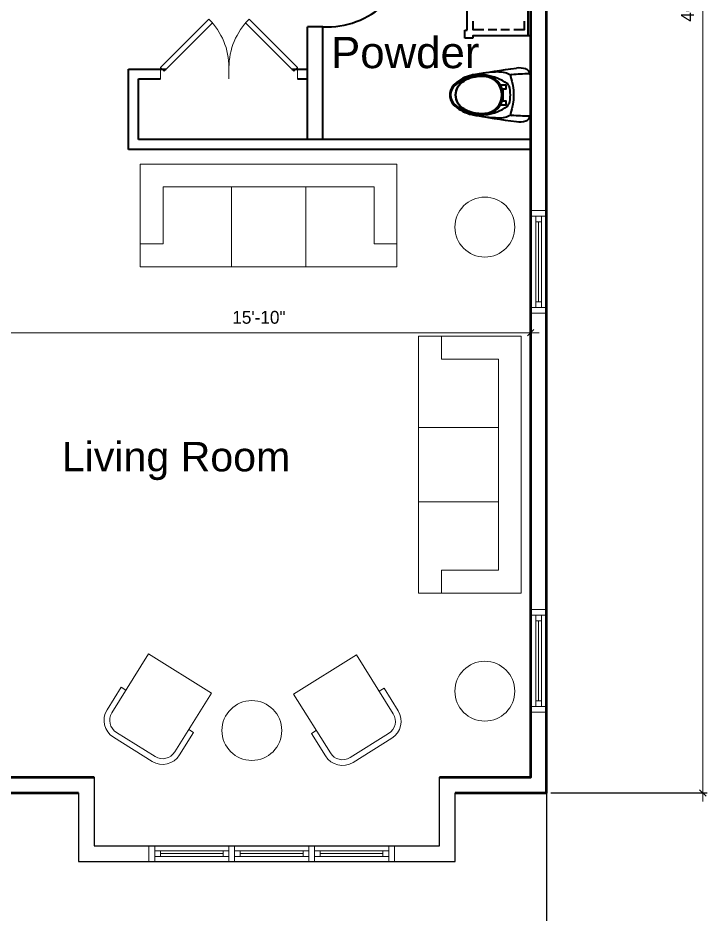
# Model space of a CAD drawing. Extents: x 4834 to 83801, y -13735 to 32221.
# Drawn here: x 14517.8 to 14759.3, y -10754 to -10439.9 of the extents above; entities that cross this region are included whole.
import ezdxf

# ---------------------------------------------------------------- set-up
doc = ezdxf.new("R2010")
doc.units = 0
doc.header["$LTSCALE"] = 8
doc.header["$MEASUREMENT"] = 0
doc.layers.get('0').update_dxf_attribs({"lineweight": 9})
doc.layers.get('DefPoints').update_dxf_attribs({"color": 17})
doc.layers.add('$1$DETAIL', color=1, linetype='Continuous')
for name, color, linetype, lineweight in [('A-DIM-480', 52, 'Continuous', 18), ('A-WALL', 7, 'Continuous', 40), ('A-Wall-New', 1, 'Continuous', 50), ('A-windoor', 2, 'Continuous', 13), ('door', 43, 'Continuous', 13), ('Furniture', 132, 'Continuous', 5)]:
    doc.layers.add(name, color=color, linetype=linetype, lineweight=lineweight)
doc.styles.add('PDF Arial', font='arial.ttf')
doc.styles.get("Standard").update_dxf_attribs({"font": 'stylu.ttf'})
doc.dimstyles.new('Forum 24', dxfattribs={"dimscale": 24, "dimtxt": 0.1875, "dimasz": 0.09375, "dimexe": 0.0625, "dimexo": 0.0625, "dimgap": 0.125, "dimtad": 1, "dimdec": 4, "dimrnd": 1, "dimzin": 7, "dimdsep": 46, "dimlunit": 4, "dimtxsty": 'Standard', "dimblk": 'OBLIQUE', "dimblk1": 'DIMTICK', "dimblk2": 'OBLIQUE', "dimcen": -0.0625, "dimdle": 0.125, "dimclrd": 256, "dimclre": 256, "dimclrt": 256, "dimadec": 0, "dimazin": 0, "dimtfac": 1, "dimtdec": 4, "dimtmove": 1, "dimatfit": 3, "dimfxl": 0.0625, "dimtvp": 1.2, "dimfrac": 2, "dimtolj": 1, "dimtzin": 7, "dimlwd": 13, "dimarcsym": 0})

# ---------------------------------------------------------------- blocks, each defined once
blk = doc.blocks.new('_Oblique')
at = {"color": 0, "linetype": 'ByBlock', "lineweight": -2}
blk.add_line((-0.5, -0.5), (0.5, 0.5), dxfattribs=at)
blk = doc.blocks.new('*D403')
at = {"layer": 'A-DIM-480', "lineweight": -2, "transparency": 16777216}
for p, q in [((14703.04, -10713.08), (14703.04, -11002.27)), ((14507.04, -10869.08), (14507.04, -11002.27))]:
    blk.add_line(p, q, dxfattribs=at)
at = {"layer": 'A-DIM-480', "lineweight": 13, "transparency": 16777216}
blk.add_line((14504.04, -11000.77), (14706.04, -11000.77), dxfattribs=at)
at = {"layer": 'DefPoints', "color": 0, "transparency": 16777216}
for p in [(14703.04, -10711.58), (14507.04, -10867.58), (14703.04, -11000.77)]:
    blk.add_point(p, dxfattribs=at)
at = {"layer": 'A-DIM-480', "lineweight": 13, "transparency": 16777216, "xscale": 2.25, "yscale": 2.25, "zscale": 2.25, "rotation": 180}
blk.add_blockref('_Oblique', (14507.04, -11000.77), dxfattribs=at)
at = {"layer": 'A-DIM-480', "lineweight": 13, "transparency": 16777216, "xscale": 2.25, "yscale": 2.25, "zscale": 2.25}
blk.add_blockref('_Oblique', (14703.04, -11000.77), dxfattribs=at)
at = {"layer": 'A-DIM-480', "transparency": 16777216, "insert": (14605.04, -10995.42), "char_height": 4.5, "attachment_point": 5}
blk.add_mtext('\\A1;16\'-4"', dxfattribs=at)
blk = doc.blocks.new('DIMTICK')
for p, q in [((-1, 0), (1, 0)), ((0, 1), (0, -1))]:
    blk.add_line(p, q)
at = {"const_width": 0.141}
blk.add_lwpolyline([(0.71, 0.71), (-0.71, -0.71)], dxfattribs=at)
blk = doc.blocks.new('*D404')
at = {"layer": 'A-DIM-480', "lineweight": -2, "transparency": 16777216}
for p, q in [((14703.04, -10713.08), (14703.04, -11068.19)), ((13258.27, -10805.08), (13258.27, -11068.19))]:
    blk.add_line(p, q, dxfattribs=at)
at = {"layer": 'A-DIM-480', "lineweight": 13, "transparency": 16777216}
blk.add_line((13255.27, -11066.69), (14706.04, -11066.69), dxfattribs=at)
at = {"layer": 'DefPoints', "color": 0, "transparency": 16777216}
for p in [(14703.04, -10711.58), (13258.27, -10803.58), (14703.04, -11066.69)]:
    blk.add_point(p, dxfattribs=at)
at = {"layer": 'A-DIM-480', "lineweight": 13, "transparency": 16777216, "xscale": 2.25, "yscale": 2.25, "zscale": 2.25, "rotation": 180}
blk.add_blockref('_Oblique', (13258.27, -11066.69), dxfattribs=at)
at = {"layer": 'A-DIM-480', "lineweight": 13, "transparency": 16777216, "xscale": 2.25, "yscale": 2.25, "zscale": 2.25}
blk.add_blockref('_Oblique', (14703.04, -11066.69), dxfattribs=at)
at = {"layer": 'A-DIM-480', "transparency": 16777216, "insert": (13980.66, -11061.33), "char_height": 4.5, "attachment_point": 5}
blk.add_mtext('\\A1;120\'-5"', dxfattribs=at)
blk = doc.blocks.new('*D405')
at = {"layer": 'A-DIM-480', "lineweight": 13, "transparency": 16777216}
blk.add_line((14757.83, -10714.58), (14757.83, -10152.5), dxfattribs=at)
at = {"layer": 'A-DIM-480', "lineweight": -2, "transparency": 16777216}
for p, q in [((14704.54, -10155.5), (14759.33, -10155.5)), ((14704.54, -10711.58), (14759.33, -10711.58))]:
    blk.add_line(p, q, dxfattribs=at)
at = {"layer": 'DefPoints', "color": 0, "transparency": 16777216}
for p in [(14703.04, -10155.5), (14757.83, -10155.5), (14703.04, -10711.58)]:
    blk.add_point(p, dxfattribs=at)
at = {"layer": 'A-DIM-480', "lineweight": 13, "transparency": 16777216, "xscale": 2.25, "yscale": 2.25, "zscale": 2.25}
for p, rotation in [((14757.83, -10155.5), 90), ((14757.83, -10711.58), 270)]:
    blk.add_blockref('_Oblique', p, dxfattribs=dict(at, rotation=rotation))
at = {"layer": 'A-DIM-480', "transparency": 16777216, "insert": (14752.48, -10433.54), "char_height": 4.5, "attachment_point": 5, "rotation": 90}
blk.add_mtext('\\A1;46\'-4"', dxfattribs=at)
blk = doc.blocks.new('*U154')
for p, q in [((-18, 0), (8, 0)), ((-18, -3.75), (-18, -1.75)), ((-18, -1.75), (8, -1.75)), ((-16, -1.75), (-16, -3.75)), ((6, -2.75), (-16, -2.75)), ((6, -1.75), (6, -3.75)), ((8, -1.75), (8, -3.75)), ((8, -3.75), (-18, -3.75)), ((-18, -5.5), (8, -5.5))]:
    blk.add_line(p, q)
blk.add_lwpolyline([(-18, -5.5), (-20, -5.5), (-20, 0), (-18, 0)], close=True)
at = {"extrusion": (0, 0, -1)}
blk.add_lwpolyline([(-8, -5.5), (-10, -5.5), (-10, 0), (-8, 0)], close=True, dxfattribs=at)
blk = doc.blocks.new('*U161')
for p, q in [((-12, 0), (14, 0)), ((-12, -3.75), (-12, -1.75)), ((-12, -1.75), (14, -1.75)), ((-10, -1.75), (-10, -3.75)), ((12, -2.75), (-10, -2.75)), ((12, -1.75), (12, -3.75)), ((14, -1.75), (14, -3.75)), ((14, -3.75), (-12, -3.75)), ((-12, -5.5), (14, -5.5))]:
    blk.add_line(p, q)
blk.add_lwpolyline([(-12, -5.5), (-14, -5.5), (-14, 0), (-12, 0)], close=True)
at = {"extrusion": (0, 0, -1)}
blk.add_lwpolyline([(-14, -5.5), (-16, -5.5), (-16, 0), (-14, 0)], close=True, dxfattribs=at)
blk = doc.blocks.new('*U153')
for p, q in [((-18, 0), (14, 0)), ((-18, -3.75), (-18, -1.75)), ((-18, -1.75), (14, -1.75)), ((-16, -1.75), (-16, -3.75)), ((12, -2.75), (-16, -2.75)), ((12, -1.75), (12, -3.75)), ((14, -1.75), (14, -3.75)), ((14, -3.75), (-18, -3.75)), ((-18, -5.5), (14, -5.5))]:
    blk.add_line(p, q)
blk.add_lwpolyline([(-18, -5.5), (-20, -5.5), (-20, 0), (-18, 0)], close=True)
at = {"extrusion": (0, 0, -1)}
blk.add_lwpolyline([(-14, -5.5), (-16, -5.5), (-16, 0), (-14, 0)], close=True, dxfattribs=at)
blk = doc.blocks.new('*U424')
for p, q in [((-24, 0), (-24, 4)), ((0, 0), (0, 4))]:
    blk.add_line(p, q)
blk.add_lwpolyline([(0, 0), (-16.97, -16.97), (-18.21, -15.73), (-1.24, 1.24)], close=True)
blk.add_arc((0, 0), 24, 180, 225)
blk = doc.blocks.new('A$C7F3F290D')
at = {"layer": 'Furniture', "linetype": 'Continuous'}
for p, q in [((32, 28), (32, 0)), ((58, 28), (58, 0)), ((8, 8), (0, 8)), ((90, 8), (82, 8))]:
    blk.add_line(p, q, dxfattribs=at)
blk.add_lwpolyline([(0, 36), (90, 36), (90, 0), (0, 0)], close=True, dxfattribs=at)
blk.add_lwpolyline([(8, 8), (8, 28), (82, 28), (82, 8)], dxfattribs=at)
blk = doc.blocks.new('A$C4D910482')
at = {"layer": 'Furniture', "linetype": 'Continuous'}
for p, q in [((16.29, 27.96), (16.29, 29.96)), ((31.34, 27.96), (7, 27.96)), ((31.34, 2), (31.34, 27.96)), ((2, 22.96), (2, 7)), ((7, 2), (31.34, 2)), ((16.29, 0), (16.29, 2))]:
    blk.add_line(p, q, dxfattribs=at)
for points in [[(16.29, 29.96), (7, 29.96)], [(0, 22.96), (0, 7)], [(7, 0), (16.29, 0)]]:
    blk.add_lwpolyline(points, dxfattribs=at)
for centre, radius, start, end in [((7, 22.96), 7, 90, 180), ((7, 22.96), 5, 90, 180), ((7, 7), 7, 180, 270), ((7, 7), 5, 180, 270)]:
    blk.add_arc(centre, radius, start, end, dxfattribs=at)
blk = doc.blocks.new('*D515')
at = {"layer": 'A-DIM-480', "lineweight": -2, "transparency": 16777216}
for p, q in [((14507.04, -10487.5), (14507.04, -10551.74)), ((14697.52, -10487.5), (14697.52, -10551.74))]:
    blk.add_line(p, q, dxfattribs=at)
at = {"layer": 'A-DIM-480', "lineweight": 13, "transparency": 16777216}
blk.add_line((14700.52, -10550.24), (14504.04, -10550.24), dxfattribs=at)
at = {"layer": 'DefPoints', "color": 0, "transparency": 16777216}
for p in [(14507.04, -10486), (14697.52, -10486), (14507.04, -10550.24)]:
    blk.add_point(p, dxfattribs=at)
at = {"layer": 'A-DIM-480', "lineweight": 13, "transparency": 16777216, "xscale": 2.25, "yscale": 2.25, "zscale": 2.25, "rotation": 180}
blk.add_blockref('_Oblique', (14507.04, -10550.24), dxfattribs=at)
at = {"layer": 'A-DIM-480', "lineweight": 13, "transparency": 16777216, "xscale": 2.25, "yscale": 2.25, "zscale": 2.25}
blk.add_blockref('_Oblique', (14697.52, -10550.24), dxfattribs=at)
at = {"layer": 'A-DIM-480', "transparency": 16777216, "insert": (14602.28, -10544.87), "char_height": 4.5, "attachment_point": 5}
blk.add_mtext('\\A1;15\'-10"', dxfattribs=at)

msp = doc.modelspace()

# ---------------------------------------------------------------- linework, layer by layer
at = {"layer": '$1$DETAIL'}
msp.add_line((14703.04133, -10697.28336), (14703.04133, -10737.71304), dxfattribs=at)
for points in [[(14544.54124, -10706.07718), (14544.54124, -10723.57718), (14544.54124, -10730.07718), (14665.54124, -10730.07718), (14665.54124, -10706.07718)], [(14539.04124, -10711.57718), (14539.04124, -10723.57718), (14539.04124, -10735.57718), (14671.04124, -10735.57718), (14671.04124, -10711.57718)]]:
    msp.add_lwpolyline(points, dxfattribs=at)
at = {"layer": 'A-WALL'}
for p, q in [((14624.72133, -10442.96451), (14619.28133, -10442.96451)), ((14619.2814, -10482.50445), (14619.2814, -10442.96445)), ((14624.72133, -10482.50445), (14624.72133, -10442.96451)), ((14556.62333, -10486.00445), (14556.62333, -10457.78718)), ((14556.62333, -10457.78718), (14569.75896, -10457.78718)), ((14613.80921, -10457.78718), (14619.2814, -10457.78718)), ((14560.12333, -10482.50445), (14560.12333, -10461.28718)), ((14560.12333, -10461.28718), (14567.78408, -10461.28718)), ((14615.78408, -10461.28718), (14619.2814, -10461.28718)), ((14697.52133, -10482.50445), (14560.12333, -10482.50445)), ((14697.52206, -10486.00445), (14697.52206, -10480.48511)), ((14697.52133, -10486.00445), (14556.62333, -10486.00445))]:
    msp.add_line(p, q, dxfattribs=at)
for points in [[(14675.2814, -10444.16458), (14675.2814, -10413.68458), (14674.48073, -10413.68458), (14674.48073, -10410.96458)], [(14697.52133, -10486.00445), (14697.52133, -10410.96445)], [(14696.48126, -10411.68451), (14696.48126, -10446.16451)], [(14681.04133, -10444.08445), (14677.36133, -10444.08445), (14677.36133, -10440.96445)], [(14695.2814, -10440.96445), (14695.2814, -10444.08445), (14691.60073, -10444.08445)], [(14674.48126, -10446.96451), (14674.48126, -10444.16451)], [(14674.48126, -10444.16458), (14675.28193, -10444.16458)], [(14685.6014, -10444.08445), (14682.56206, -10444.08445)], [(14690.08133, -10444.08445), (14687.04066, -10444.08445)], [(14677.2814, -10446.96451), (14674.48073, -10446.96451)], [(14697.52133, -10446.16458), (14677.282, -10446.16458), (14677.282, -10446.96458)], [(14697.522, -10474.21739), (14697.522, -10459.57739)], [(14687.202, -10464.77732), (14688.88266, -10464.77732), (14688.88266, -10463.49732), (14687.04333, -10463.49732)], [(14687.76206, -10464.77732), (14687.76206, -10469.01732)], [(14687.042, -10470.29732), (14688.882, -10470.29732), (14688.882, -10469.01732), (14687.20066, -10469.01732)]]:
    msp.add_lwpolyline(points, dxfattribs=at)
for points in [[(14686.38873, -10458.81732, 0.03916961), (14677.19606, -10459.87332, -0.019564919), (14692.522, -10457.55072)], [(14674.18035, -10471.76896, -0.611420551), (14674.182, -10462.01732, 0.611420551), (14674.18035, -10471.76896, 0.02135515), (14676.03733, -10472.62465, 0.095078655), (14681.404, -10473.31065, 0.940510802), (14681.39468, -10460.4678)], [(14681.40206, -10460.40399, 0.0950776), (14676.03206, -10461.09799, 0.020702819), (14674.18, -10461.94532)], [(14689.28206, -10462.86399, 0.098428938), (14682.0374, -10459.92999, 0.031585922), (14678.15206, -10459.74132)], [(14690.882, -10459.73732, 0.489326938), (14690.44873, -10460.42399, -0.165842349), (14690.42873, -10473.37065, 0.490636546), (14690.8903, -10474.0615)], [(14671.00866, -10470.77732, 0.130138291), (14676.946, -10473.77532, 0.019857029), (14692.5394, -10476.16199)], [(14671.01533, -10470.26399, 0.192665643), (14681.42206, -10473.72392, 0.308861611), (14687.51606, -10468.99125)]]:
    msp.add_lwpolyline(points, format="xyb", dxfattribs=at)
for centre, radius, start, end in [((14626.28484, -10414.36515), 28.67763, 266.7946369, 314.589908), ((14693.48541, -10465.45258), 8.03778, 73.0493915, 96.7586216), ((14695.24282, -10459.77832), 2.04209, 3.0222651, 73.0137514), ((14679.64178, -10472.6468), 12.99167, 101.9636206, 131.6287491), ((14680.52472, -10474.73373), 14.75746, 86.4879842, 130.115386), ((14679.76391, -10473.21324), 13.61125, 100.8203387, 102.0113404), ((14681.00164, -10466.90159), 6.84309, 17.8495845, 86.4838115), ((14686.68267, -10465.85937), 7.00215, 56.9432546, 92.6401668), ((14698.3847, -10560.37704), 100.88337, 90.8193586, 94.2722032), ((14697.00155, -10459.69751), 0.28051, 0.0380291, 90.6316908), ((14697.2392, -10459.53817), 0.2828, 0.1727421, 102.6211078), ((14674.43865, -10466.89413), 5.23718, 131.5914144, 228.4068425), ((14673.8829, -10466.89971), 4.44023, 130.1141744, 229.8837755), ((14688.43806, -10464.10018), 1.48268, 15.2314043, 56.6734517), ((14678.38324, -10466.89739), 12.0199, 344.7908776, 15.2091224), ((14688.43896, -10469.61046), 1.48481, 303.3575784, 344.7375656), ((14688.51219, -10415.85209), 59.08452, 258.9641025, 267.9461397), ((14678.60605, -10442.77163), 31.20234, 269.1725766, 276.3580986), ((14678.28232, -10454.18569), 20.03299, 280.7976962, 303.2969757), ((14686.682, -10467.93458), 7.00338, 267.3811196, 303.0619783), ((14698.36582, -10373.88532), 100.332, 265.718484, 269.1910704), ((14693.48033, -10468.24479), 8.0482, 263.2569505, 286.9350364), ((14695.2409, -10474.01929), 2.04, 286.9451395, 357.018844), ((14697.00592, -10474.01681), 0.28053, 269.226725, 359.9619709), ((14697.24387, -10474.17618), 0.28136, 257.2976858, 359.7533285)]:
    msp.add_arc(centre, radius, start, end, dxfattribs=at)
at = {"layer": 'A-Wall-New'}
for points in [[(14671.04124, -10711.57718), (14703.04133, -10711.57718), (14703.04133, -10155.49785), (14507.04133, -10155.49785), (14507.04133, -10095.49785), (14248.64228, -10095.49785), (14248.64228, -10155.49785), (13967.08221, -10155.49785), (13967.08221, -10269.40518), (13864.98133, -10269.42839), (13864.98133, -10543.91911)], [(14665.54124, -10706.07718), (14697.54133, -10706.07718), (14697.54133, -10160.99785), (14501.54133, -10160.99785), (14501.54133, -10100.99785), (14254.14228, -10100.99785), (14254.14228, -10160.99785), (13972.58221, -10160.99785), (13972.58221, -10274.90392), (13870.48133, -10274.92713), (13870.48133, -10544.14384)], [(14080.08547, -10738.07718), (14091.46133, -10738.07718), (14091.46133, -10706.07718), (14282.46133, -10706.07718), (14282.46133, -10738.07718), (14501.54079, -10738.07718), (14501.54152, -10706.07718), (14544.54124, -10706.07718)], [(14080.15803, -10743.57718), (14096.96133, -10743.57718), (14096.96133, -10711.57718), (14276.96133, -10711.57718), (14276.96133, -10743.57718), (14507.04066, -10743.57718), (14507.0414, -10711.57718), (14539.04124, -10711.57718)]]:
    msp.add_lwpolyline(points, dxfattribs=at)
at = {"layer": 'Furniture', "linetype": 'Continuous'}
for centre in [(14681.45152, -10513.2057), (14681.45152, -10675.90367), (14599.80548, -10689.68979)]:
    msp.add_circle(centre, 10.5, dxfattribs=at)

# ---------------------------------------------------------------- block references
at = {"layer": 'A-windoor', "lineweight": 25}
for name, p, rotation in [('*U153', (14697.54133, -10523.35749), 89.99999999999997), ('*U153', (14697.54133, -10663.2459), 89.99999999999997), ('*U154', (14573.75111, -10735.57718), 180), ('*U161', (14607.75111, -10735.57718), 180), ('*U161', (14635.75111, -10735.57718), 180)]:
    msp.add_blockref(name, p, dxfattribs=dict(at, rotation=rotation))
at = {"layer": 'door', "lineweight": 20, "rotation": 180}
msp.add_blockref('*U424', (14567.78408, -10457.28718), dxfattribs=at)
at = {"layer": 'door', "lineweight": 20, "xscale": -1, "rotation": 180}
msp.add_blockref('*U424', (14615.78408, -10457.28718), dxfattribs=at)
at = {"layer": 'Furniture'}
msp.add_blockref('A$C7F3F290D', (14560.66771, -10527.11594), dxfattribs=at)
for name, p, rotation in [('A$C7F3F290D', (14658.21064, -10551.49649), 269.9999999999999), ('A$C4D910482', (14570.78523, -10704.20506), 58.06440658932524)]:
    msp.add_blockref(name, p, dxfattribs=dict(at, rotation=rotation))
at = {"layer": 'Furniture', "xscale": -1, "rotation": 301.9355934106748}
msp.add_blockref('A$C4D910482', (14629.31971, -10704.55759), dxfattribs=at)

# ---------------------------------------------------------------- texts
at = {"layer": 'A-WALL', "attachment_point": 7, "style": 'PDF Arial'}
for s, insert, char_height in [('Powder', (14627.568, -10457.64896), 10.975911), ('Living Room', (14533.23473, -10601.94641), 10.3078125)]:
    msp.add_mtext(s, dxfattribs=dict(at, insert=insert, char_height=char_height))

# ---------------------------------------------------------------- dimensions: what is measured, and where the dimension line sits
at = {"layer": 'A-DIM-480'}
dim = msp.add_linear_dim(base=(14757.82943, -10155.49785), p1=(14703.04133, -10711.57718), p2=(14703.04133, -10155.49785), angle=90, dimstyle='Forum 24', dxfattribs=at)
dim.commit()
dim.dimension.update_dxf_attribs({"geometry": '*D405', "text_midpoint": (14752.47896, -10433.53751)})
for base, p1, p2, picture, middle in [((14507.0414, -10550.23514), (14697.52206, -10486.00445), (14507.0414, -10486.00445), '*D515', (14602.28173, -10544.87148)), ((14703.04133, -11066.69438), (13258.2704, -10803.57718), (14703.04133, -10711.57718), '*D404', (13980.65586, -11061.33073)), ((14703.04133, -11000.77047), (14507.04066, -10867.57718), (14703.04133, -10711.57718), '*D403', (14605.041, -10995.42))]:
    dim = msp.add_linear_dim(base=base, p1=p1, p2=p2, dimstyle='Forum 24', dxfattribs=at)
    dim.commit()
    dim.dimension.update_dxf_attribs({"geometry": picture, "text_midpoint": middle})

doc.saveas('drawing.dxf')
